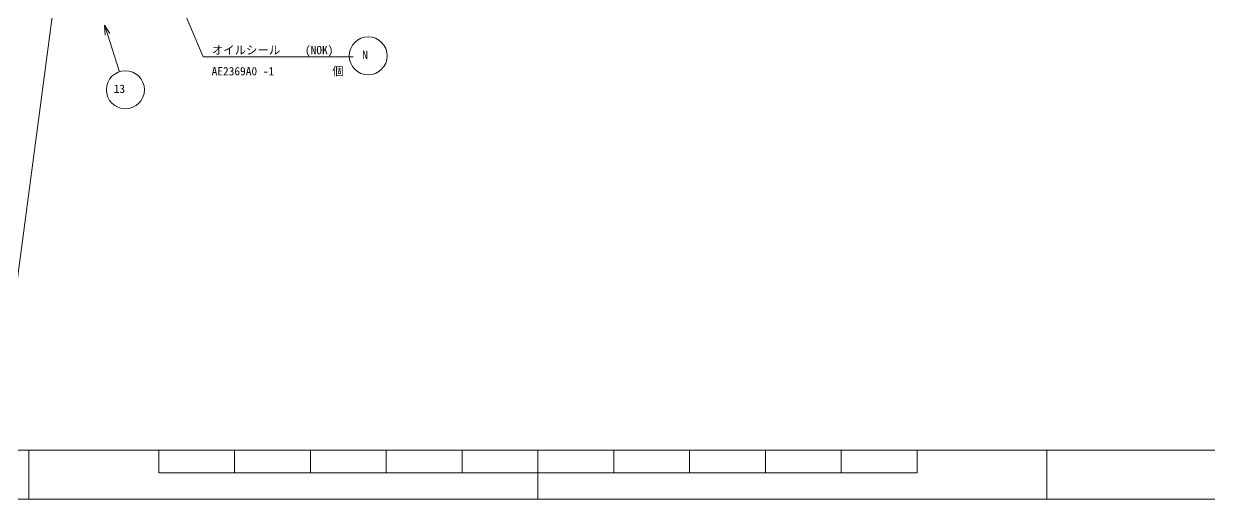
# Model space of a CAD drawing. Units: millimetres at full size. Extents: x -19442 to 19442, y -5866 to 5866.
# Drawn here: x -9868 to -8933, y -951 to -576 of the extents above; entities that cross this region are included whole.
import ezdxf
from ezdxf.enums import TextEntityAlignment as Align

# ---------------------------------------------------------------- set-up
doc = ezdxf.new("R2010")
doc.units = ezdxf.units.MM
doc.header["$LTSCALE"] = 3.6
for name, color, linetype, lineweight in [('0-0_90_FRAME', 2, 'Continuous', 9), ('0-1_91_BLANK', 6, 'Continuous', 9), ('0-5_08_DIM', 3, 'Continuous', 9), ('0-6_0', 2, 'Continuous', 9)]:
    doc.layers.add(name, color=color, linetype=linetype, lineweight=lineweight)
doc.styles.add('ＭＳ ゴシック', font='')
doc.styles.add('ＭＳ Ｐゴシック', font='')
doc.styles.get('ＭＳ ゴシック').set_extended_font_data('MS Gothic')
doc.styles.get('ＭＳ Ｐゴシック').set_extended_font_data('MS PGothic')

# ---------------------------------------------------------------- blocks, each defined once
blk = doc.blocks.new('AM_BALLOON1')
at = {"layer": '0-5_08_DIM'}
blk.add_circle((0, 0), 5, dxfattribs=at)
blk = doc.blocks.new('_Open30')
at = {"layer": '0-5_08_DIM', "color": 4}
blk.add_line((0, 0), (-1, 0), dxfattribs=at)
blk.add_lwpolyline([(-1, 0.26795), (0, 0), (-1, -0.26795)], dxfattribs=at)

msp = doc.modelspace()

# ---------------------------------------------------------------- linework, layer by layer
at = {"layer": '0-0_90_FRAME'}
for p, q in [((-9864.263, -951.204), (-9864.263, -912.492)), ((-9061.062, -951.204), (-9061.062, -912.492))]:
    msp.add_line(p, q, dxfattribs=at)
at = {"layer": '0-0_90_FRAME', "color": 6}
for p, q in [((-9761.784, -930.44), (-9761.784, -912.492)), ((-9701.96, -930.44), (-9701.96, -912.492)), ((-9642.135, -930.44), (-9642.135, -912.492)), ((-9582.311, -930.44), (-9582.311, -912.492)), ((-9522.487, -930.44), (-9522.487, -912.492)), ((-9462.662, -951.204), (-9462.662, -912.492)), ((-9402.838, -930.44), (-9402.838, -912.492)), ((-9343.014, -930.44), (-9343.014, -912.492)), ((-9283.19, -930.44), (-9283.19, -912.492)), ((-9223.365, -930.44), (-9223.365, -912.492)), ((-9163.541, -930.44), (-9163.541, -912.492)), ((-9761.784, -930.44), (-9163.541, -930.44))]:
    msp.add_line(p, q, dxfattribs=at)
msp.add_lwpolyline([(-10627.252, -912.492), (-8298.073, -912.492), (-8298.073, 752.669), (-10627.252, 752.669)], close=True, dxfattribs=at)
at = {"layer": '0-1_91_BLANK'}
msp.add_lwpolyline([(-10743.79, -951.204), (-8259.187, -951.204), (-8259.187, 797.555), (-10743.79, 797.555)], close=True, dxfattribs=at)
at = {"layer": '0-5_08_DIM'}
msp.add_line((-9802.278, -584.744), (-9792.734, -614.309), dxfattribs=at)
at = {"layer": '0-5_08_DIM', "color": 2}
msp.add_line((-9725.684, -602.613), (-9608.353, -602.613), dxfattribs=at)
for points in [[(-9824.044, -406.408), (-9873.217, -777.155), (-9874.297, -777.155)], [(-9808.491, -409.621), (-9726.764, -602.613), (-9725.684, -602.613)]]:
    msp.add_lwpolyline(points, dxfattribs=at)

# ---------------------------------------------------------------- block references
at = {"layer": '0-5_08_DIM', "xscale": 7.5, "yscale": 7.5, "rotation": 107.89088}
msp.add_blockref('_Open30', (-9804.582, -577.606), dxfattribs=at)
at = {"layer": '0-5_08_DIM', "xscale": 3, "yscale": 3}
for p in [(-9596.595, -601.768), (-9788.147, -628.517)]:
    msp.add_blockref('AM_BALLOON1', p, dxfattribs=at)

# ---------------------------------------------------------------- texts
at = {"layer": '0-5_08_DIM', "color": 2}
for s, style, p in [('オイルシール', 'ＭＳ Ｐゴシック', (-9719.99, -602.528)), ('(NOK)', 'ＭＳ ゴシック', (-9646.496, -602.528)), ('AE2369A0 -1', 'ＭＳ ゴシック', (-9720.112, -619.157)), ('個', 'ＭＳ Ｐゴシック', (-9624.969, -619.157))]:
    msp.add_text(s, height=6.598, dxfattribs=dict(at, style=style)).set_placement(p, align=Align.BOTTOM_LEFT)
at = {"layer": '0-6_0', "color": 134, "style": 'ＭＳ ゴシック'}
for s, p in [('N', (-9601.31, -606.268)), ('13', (-9797.361, -633.017))]:
    msp.add_text(s, height=6.598, dxfattribs=at).set_placement(p, align=Align.BOTTOM_LEFT)

doc.saveas('drawing.dxf')
